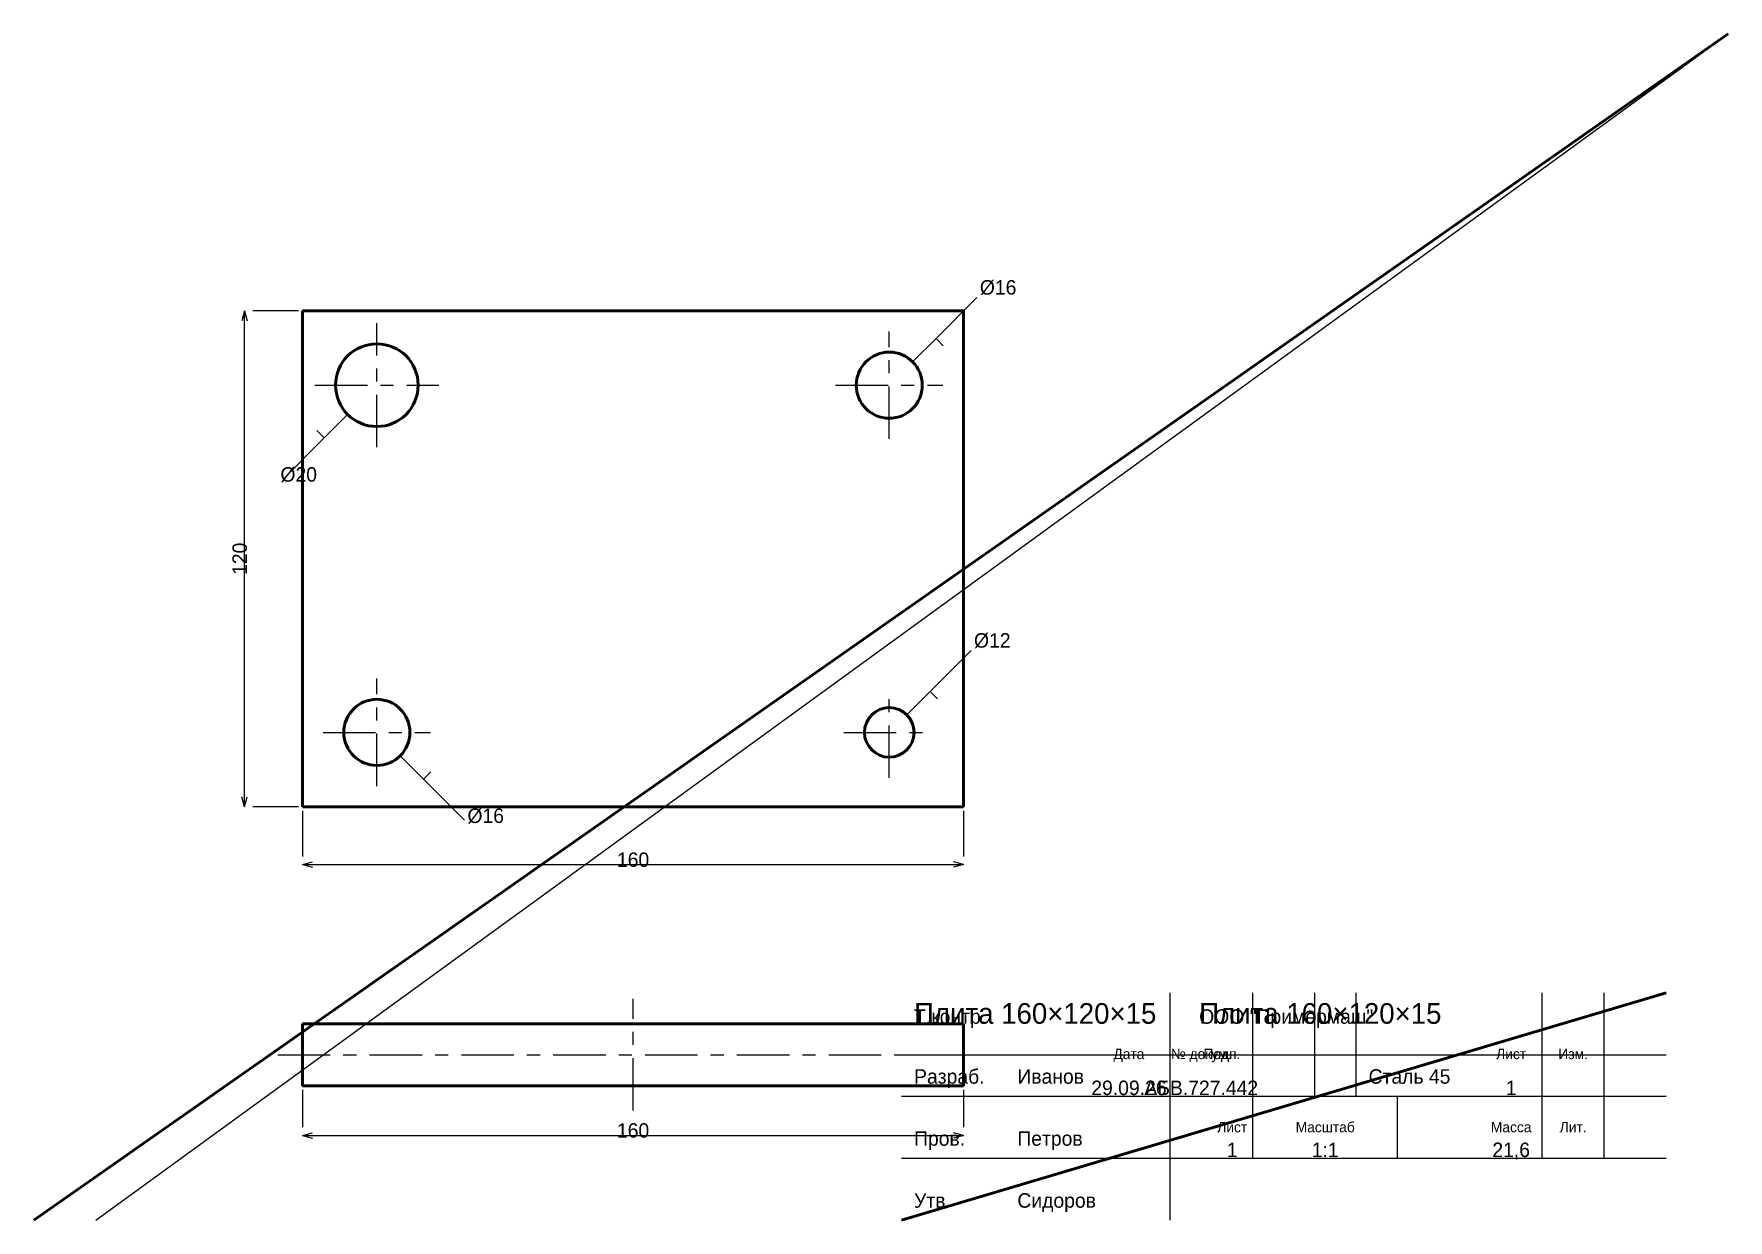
# Model space of a CAD drawing. Header units: millimetres. Extents: x 5 to 415, y 5 to 292.
import ezdxf
from ezdxf.enums import TextEntityAlignment as Align

# ---------------------------------------------------------------- set-up
doc = ezdxf.new("R2010")
doc.units = ezdxf.units.MM
doc.linetypes.add('CENTER', pattern=[22.225, 12.7, -3.175, 3.175, -3.175])
doc.linetypes.add('DASHED', pattern=[9, 6, -3])
for name, color, linetype, lineweight in [('AXIS', 7, 'CENTER', 25), ('DIMS', 7, 'CONTINUOUS', 25), ('MAIN', 7, 'CONTINUOUS', 50), ('TEXT', 7, 'CONTINUOUS', 25), ('THIN', 7, 'CONTINUOUS', 25)]:
    doc.layers.add(name, color=color, linetype=linetype, lineweight=lineweight)

msp = doc.modelspace()

# ---------------------------------------------------------------- linework, layer by layer
at = {"layer": 'AXIS', "linetype": 'CENTER', "lineweight": 25}
for p, q in [((88, 192), (88, 222)), ((212, 194), (212, 220)), ((73, 207), (103, 207)), ((199, 207), (225, 207)), ((88, 110), (88, 136)), ((212, 112), (212, 134)), ((75, 123), (101, 123)), ((201, 123), (223, 123)), ((150, 31.5), (150, 58.5)), ((64, 45), (236, 45))]:
    msp.add_line(p, q, dxfattribs=at)
at = {"layer": 'DIMS', "linetype": 'CONTINUOUS', "lineweight": 25}
for p, q in [((223.314, 218.314), (233.213, 228.213)), ((56, 225), (55.353, 222.585)), ((56, 105), (56, 225)), ((56, 225), (56.647, 222.585)), ((69, 225), (58, 225)), ((217.657, 212.657), (223.314, 218.314)), ((223.314, 218.314), (221.546, 216.546)), ((223.314, 218.314), (225.081, 216.546)), ((80.929, 199.929), (75.272, 194.272)), ((75.272, 194.272), (65.373, 184.373)), ((75.272, 194.272), (73.504, 196.04)), ((75.272, 194.272), (77.04, 196.04)), ((221.899, 132.899), (231.799, 142.799)), ((216.243, 127.243), (221.899, 132.899)), ((221.899, 132.899), (220.132, 131.132)), ((221.899, 132.899), (223.667, 131.132)), ((93.657, 117.343), (99.314, 111.686)), ((99.314, 111.686), (97.546, 113.454)), ((99.314, 111.686), (101.081, 113.454)), ((99.314, 111.686), (109.213, 101.787)), ((56, 105), (55.353, 107.415)), ((56, 105), (56.647, 107.415)), ((69, 105), (58, 105)), ((70, 104), (70, 93)), ((230, 104), (230, 93)), ((70, 91), (72.415, 91.647)), ((70, 91), (230, 91)), ((70, 91), (72.415, 90.353)), ((230, 91), (227.585, 91.647)), ((230, 91), (227.585, 90.353)), ((70, 36.5), (70, 27.5)), ((230, 36.5), (230, 27.5)), ((70, 25.5), (72.415, 26.147)), ((70, 25.5), (230, 25.5)), ((70, 25.5), (72.415, 24.853)), ((230, 25.5), (227.585, 26.147)), ((230, 25.5), (227.585, 24.853))]:
    msp.add_line(p, q, dxfattribs=at)
at = {"layer": 'MAIN', "linetype": 'CONTINUOUS', "lineweight": 50}
for p, q in [((5, 5), (415, 292)), ((230, 225), (70, 225)), ((70, 225), (70, 225)), ((70, 225), (70, 105)), ((230, 105), (230, 225)), ((230, 225), (230, 225)), ((70, 105), (230, 105)), ((70, 105), (70, 105)), ((230, 105), (230, 105)), ((215, 5), (400, 60)), ((70, 52.5), (230, 52.5)), ((70, 37.5), (70, 52.5)), ((230, 37.5), (230, 52.5)), ((70, 37.5), (230, 37.5))]:
    msp.add_line(p, q, dxfattribs=at)
for centre, radius in [((88, 207), 10), ((212, 207), 8), ((88, 123), 8), ((212, 123), 6)]:
    msp.add_circle(centre, radius, dxfattribs=at)
at = {"layer": 'THIN', "linetype": 'CONTINUOUS', "lineweight": 25}
for p, q in [((20, 5), (415, 292)), ((280, 5), (280, 60)), ((300, 35), (300, 60)), ((315, 35), (315, 60)), ((325, 35), (325, 60)), ((370, 35), (370, 60)), ((385, 35), (385, 60)), ((215, 45), (400, 45)), ((215, 35), (400, 35)), ((300, 20), (300, 35)), ((335, 20), (335, 35)), ((370, 20), (370, 35)), ((385, 20), (385, 35)), ((215, 20), (400, 20))]:
    msp.add_line(p, q, dxfattribs=at)
at = {"layer": 'THIN', "linetype": 'DASHED', "lineweight": 25}
for p, q in [((70, 52.5), (82, 52.5)), ((218, 52.5), (230, 52.5)), ((70, 37.5), (82, 37.5)), ((218, 37.5), (230, 37.5))]:
    msp.add_line(p, q, dxfattribs=at)

# ---------------------------------------------------------------- texts
at = {"layer": 'DIMS', "linetype": 'CONTINUOUS', "lineweight": 25}
for s, p in [('%%c16', (233.92, 228.92)), ('%%c20', (64.665, 183.665)), ('%%c12', (232.506, 143.506)), ('%%c16', (109.92, 101.08))]:
    msp.add_text(s, height=3.5, dxfattribs=at).set_placement(p)
msp.add_text('120', height=3.5, rotation=90, dxfattribs=at).set_placement((54.8, 165), align=Align.MIDDLE_CENTER)
for p in [(150, 92.2), (150, 26.7)]:
    msp.add_text('160', height=3.5, dxfattribs=at).set_placement(p, align=Align.MIDDLE_CENTER)
at = {"layer": 'TEXT', "linetype": 'CONTINUOUS', "lineweight": 25}
for s, height, p in [('Плита 160×120×15', 5, (218, 52.5)), ('Плита 160×120×15', 5, (287, 52.5)), ('Т.контр.', 3.5, (218, 52.5)), ('ООО "Примермаш"', 3.5, (287, 52.5)), ('Разраб.', 3.5, (218, 38)), ('Иванов', 3.5, (243, 38)), ('Сталь 45', 3.5, (328, 38)), ('Пров.', 3.5, (218, 23)), ('Петров', 3.5, (243, 23)), ('Утв.', 3.5, (218, 8)), ('Сидоров', 3.5, (243, 8))]:
    msp.add_text(s, height=height, dxfattribs=at).set_placement(p)
for s, height, p in [('Дата', 2.5, (270, 45.2)), ('№ докум.', 2.5, (287.5, 45.2)), ('Подп.', 2.5, (292.5, 45.2)), ('Лист', 2.5, (362.5, 45.2)), ('Изм.', 2.5, (377.5, 45.2)), ('29.09.26', 3.5, (270, 37)), ('АБВ.727.442', 3.5, (287.5, 37)), ('1', 3.5, (362.5, 37)), ('Лист', 2.5, (295, 27.5)), ('Масштаб', 2.5, (317.5, 27.5)), ('Масса', 2.5, (362.5, 27.5)), ('Лит.', 2.5, (377.5, 27.5)), ('1', 3.5, (295, 22)), ('1:1', 3.5, (317.5, 22)), ('21,6', 3.5, (362.5, 22))]:
    msp.add_text(s, height=height, dxfattribs=at).set_placement(p, align=Align.MIDDLE_CENTER)

doc.saveas('drawing.dxf')
